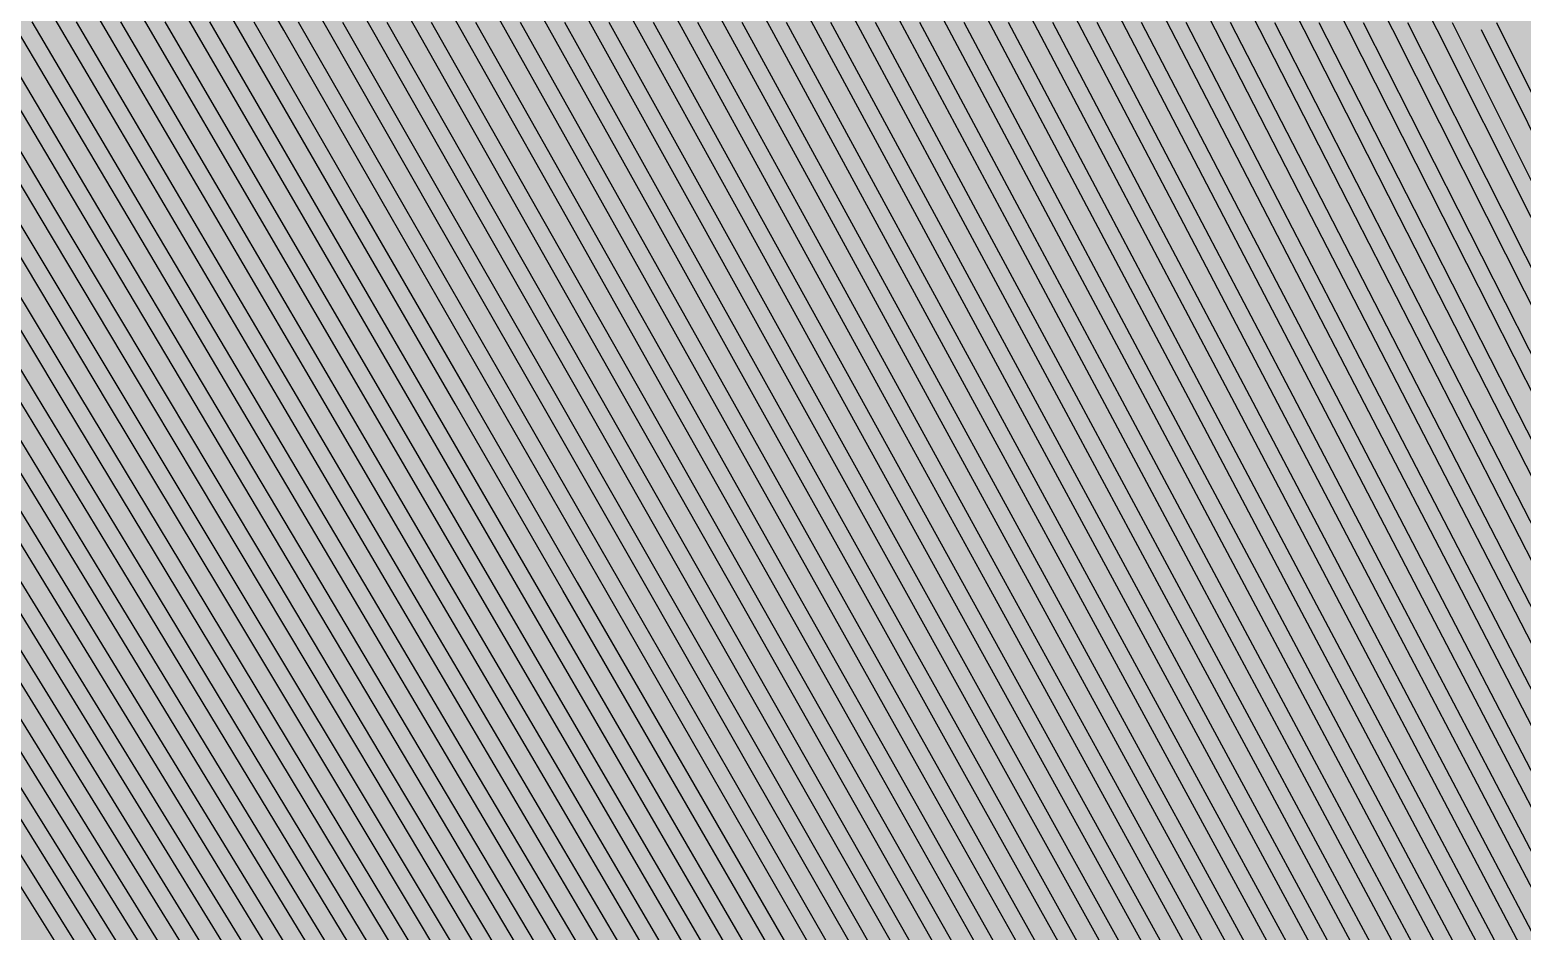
# Model space of a CAD drawing. Header units: metres. Extents: x -7231 to 10969, y -37556 to 1873.
# Drawn here: x 749.4 to 929.2, y -18325.9 to -18217.4 of the extents above; entities that cross this region are included whole.
import ezdxf

# ---------------------------------------------------------------- set-up
doc = ezdxf.new("R2010")
doc.units = ezdxf.units.M
for name, color, linetype in [('Metal1', 4, 'CONTINUOUS'), ('Metal2', 3, 'CONTINUOUS'), ('Polyimide', 7, 'CONTINUOUS')]:
    doc.layers.add(name, color=color, linetype=linetype)

msp = doc.modelspace()

# ---------------------------------------------------------------- hatches: boundary and pattern name
at = {"layer": 'Polyimide'}
msp.add_hatch(color=7, dxfattribs=at).paths.add_polyline_path([(4065.69, -468), (4066.67, -501.99), (4068.51, -535.99), (4071.41, -569.99), (4075.54, -603.99), (4081.04, -637.99), (4088.01, -671.99), (4096.52, -705.98), (4106.62, -739.98), (4118.33, -773.98), (4131.63, -807.98), (4146.49, -841.98), (4162.87, -875.98), (4180.68, -909.97), (4199.83, -943.97), (4220.22, -977.97), (4241.73, -1011.97), (4264.21, -1045.97), (4287.52, -1079.96), (4311.51, -1113.96), (4336.01, -1147.96), (4360.86, -1181.96), (4385.88, -1215.96), (4410.89, -1249.96), (4435.74, -1283.95), (4460.24, -1317.95), (4484.23, -1351.95), (4507.54, -1385.95), (4530.02, -1419.95), (4551.53, -1453.94), (4571.92, -1487.94), (4591.07, -1521.94), (4608.88, -1555.94), (4625.26, -1589.94), (4640.12, -1623.94), (4653.42, -1657.93), (4665.13, -1691.93), (4675.23, -1725.93), (4683.74, -1759.93), (4690.71, -1793.93), (4696.21, -1827.93), (4700.34, -1861.92), (4703.24, -1895.92), (4705.08, -1929.92), (4706.06, -1963.92), (4706.44, -1997.92), (4706.5, -2031.91), (4706.5, -4793.02), (4709.95, -4838.39), (4720.22, -4882.71), (4737.08, -4924.98), (4760.13, -4964.2), (4788.85, -4999.49), (4822.58, -5030.03), (4860.53, -5055.12), (4901.85, -5074.18), (4901.85, -5074.18), (4970.68, -5105.23), (5034.7, -5145.26), (5092.76, -5193.54), (5143.8, -5249.19), (5186.89, -5311.2), (5221.24, -5378.44), (5246.23, -5449.69), (5261.41, -5523.66), (5266.5, -5599), (5261.41, -5674.34), (5246.23, -5748.31), (5221.24, -5819.56), (5186.89, -5886.8), (5143.8, -5948.81), (5092.76, -6004.46), (5034.7, -6052.74), (4970.68, -6092.77), (4901.85, -6123.82), (4860.53, -6142.88), (4822.58, -6167.97), (4788.85, -6198.51), (4760.13, -6233.8), (4737.08, -6273.02), (4720.22, -6315.29), (4709.95, -6359.61), (4706.5, -6404.98), (4706.5, -9221.52), (4709.95, -9266.88), (4720.22, -9311.21), (4737.08, -9353.47), (4760.13, -9392.7), (4788.85, -9427.98), (4822.58, -9458.52), (4860.53, -9483.61), (4901.85, -9502.67), (4970.68, -9533.72), (5034.7, -9573.75), (5092.76, -9622.03), (5143.8, -9677.68), (5186.89, -9739.69), (5221.24, -9806.94), (5246.23, -9878.19), (5261.41, -9952.16), (5266.5, -10027.49), (5261.41, -10102.83), (5246.23, -10176.8), (5221.24, -10248.05), (5186.89, -10315.3), (5143.8, -10377.31), (5092.76, -10432.96), (5034.7, -10481.24), (4970.68, -10521.27), (4901.85, -10552.32), (4860.53, -10571.38), (4822.58, -10596.46), (4788.85, -10627), (4760.13, -10662.29), (4737.08, -10701.52), (4720.22, -10743.78), (4709.95, -10788.1), (4706.5, -10833.47), (4706.5, -13650.01), (4709.95, -13695.38), (4720.22, -13739.7), (4737.08, -13781.96), (4760.13, -13821.19), (4788.85, -13856.48), (4822.58, -13887.02), (4860.53, -13912.11), (4901.85, -13931.17), (4970.68, -13962.22), (5034.7, -14002.25), (5092.76, -14050.53), (5143.8, -14106.18), (5186.89, -14168.19), (5221.24, -14235.43), (5246.23, -14306.68), (5261.41, -14380.65), (5266.5, -14455.99), (5261.41, -14531.33), (5246.23, -14605.29), (5221.24, -14676.55), (5186.89, -14743.79), (5143.8, -14805.8), (5092.76, -14861.45), (5034.7, -14909.73), (4970.68, -14949.76), (4901.85, -14980.81), (4860.53, -14999.87), (4822.58, -15024.96), (4788.85, -15055.5), (4760.13, -15090.79), (4737.08, -15130.01), (4720.22, -15172.27), (4709.95, -15216.6), (4706.5, -15261.97), (4706.5, -15455.99), (4720.95, -15750.04), (4764.14, -16041.26), (4835.68, -16326.84), (4934.86, -16604.04), (5060.74, -16870.18), (5212.09, -17122.7), (5387.47, -17359.17), (5585.18, -17577.31), (5803.32, -17775.02), (6039.79, -17950.4), (6292.31, -18101.75), (6558.45, -18227.63), (6835.65, -18326.81), (7121.23, -18398.34), (7412.45, -18441.54), (7706.5, -18455.99), (9969.01, -18455.99), (10047.42, -18459.84), (10125.08, -18471.36), (10201.23, -18490.44), (10275.15, -18516.89), (10346.12, -18550.45), (10413.46, -18590.81), (10476.52, -18637.58), (10534.69, -18690.3), (10587.41, -18748.47), (10634.18, -18811.53), (10674.54, -18878.87), (10708.11, -18949.84), (10734.56, -19023.76), (10753.63, -19099.92), (10765.15, -19177.58), (10769.01, -19255.99), (10769.01, -20895.8), (10730.24, -20951.41), (10694.6, -21009.08), (10662.21, -21068.63), (10633.17, -21129.89), (10607.55, -21192.66), (10585.45, -21256.74), (10566.93, -21321.96), (10552.05, -21388.09), (10540.84, -21454.95), (10533.35, -21522.33), (10529.6, -21590.02), (10529.6, -21657.81), (10533.35, -21725.5), (10540.84, -21792.87), (10552.05, -21859.73), (10566.93, -21925.87), (10585.45, -21991.08), (10607.55, -22055.17), (10633.17, -22117.94), (10662.21, -22179.19), (10694.6, -22238.74), (10730.24, -22296.41), (10769.01, -22352.03), (10769.01, -32454.24), (10728.74, -32510.49), (10691.72, -32568.92), (10658.05, -32629.35), (10627.85, -32691.58), (10601.2, -32755.42), (10578.21, -32820.67), (10558.93, -32887.1), (10543.44, -32954.52), (10531.77, -33022.71), (10523.97, -33091.44), (10520.07, -33160.51), (10520.07, -33229.69), (10523.97, -33298.75), (10531.77, -33367.49), (10543.44, -33435.67), (10558.93, -33503.09), (10578.21, -33569.53), (10601.2, -33634.77), (10627.85, -33698.61), (10658.05, -33760.85), (10691.72, -33821.28), (10728.74, -33879.71), (10769.01, -33935.96), (10769.01, -36556), (10765.15, -36634.41), (10753.63, -36712.07), (10734.56, -36788.23), (10708.11, -36862.15), (10674.54, -36933.12), (10634.18, -37000.46), (10587.41, -37063.51), (10534.69, -37121.69), (10476.52, -37174.41), (10413.46, -37221.18), (10346.12, -37261.54), (10275.15, -37295.1), (10201.23, -37321.55), (10125.08, -37340.63), (10047.42, -37352.15), (9969.01, -37356), (-6231.01, -37356), (-6309.42, -37352.15), (-6387.08, -37340.63), (-6463.23, -37321.55), (-6537.15, -37295.1), (-6608.12, -37261.54), (-6675.46, -37221.18), (-6738.52, -37174.41), (-6796.69, -37121.69), (-6849.41, -37063.51), (-6896.18, -37000.46), (-6936.54, -36933.12), (-6970.11, -36862.15), (-6996.56, -36788.23), (-7015.63, -36712.07), (-7027.15, -36634.41), (-7031.01, -36556), (-7031.01, -33936), (-6990.74, -33879.75), (-6953.7, -33821.31), (-6920.03, -33760.88), (-6889.82, -33698.64), (-6863.18, -33634.8), (-6840.18, -33569.55), (-6820.9, -33503.11), (-6805.4, -33435.69), (-6793.74, -33367.49), (-6785.94, -33298.75), (-6782.03, -33229.68), (-6782.03, -33160.5), (-6785.94, -33091.43), (-6793.74, -33022.69), (-6805.4, -32954.5), (-6820.9, -32887.07), (-6840.18, -32820.63), (-6863.18, -32755.39), (-6889.82, -32691.54), (-6920.03, -32629.3), (-6953.7, -32568.87), (-6990.74, -32510.43), (-7031.01, -32454.18), (-7031.01, -22364.83), (-6990.74, -22308.58), (-6953.7, -22250.14), (-6920.03, -22189.71), (-6889.82, -22127.47), (-6863.18, -22063.62), (-6840.18, -21998.38), (-6820.9, -21931.94), (-6805.4, -21864.51), (-6793.74, -21796.32), (-6785.94, -21727.58), (-6782.03, -21658.51), (-6782.03, -21589.33), (-6785.94, -21520.26), (-6793.74, -21451.52), (-6805.4, -21383.32), (-6820.9, -21315.9), (-6840.18, -21249.46), (-6863.18, -21184.21), (-6889.82, -21120.37), (-6920.03, -21058.13), (-6953.7, -20997.7), (-6990.74, -20939.26), (-7031.01, -20883.01), (-7031.01, -19255.99), (-7027.15, -19177.58), (-7015.63, -19099.92), (-6996.56, -19023.76), (-6970.11, -18949.84), (-6936.54, -18878.87), (-6896.18, -18811.53), (-6849.41, -18748.47), (-6796.69, -18690.3), (-6738.52, -18637.58), (-6675.46, -18590.81), (-6608.12, -18550.45), (-6537.15, -18516.89), (-6463.23, -18490.44), (-6387.08, -18471.36), (-6309.42, -18459.84), (-6231.01, -18455.99), (-3968.5, -18455.99), (-3674.45, -18441.54), (-3383.23, -18398.34), (-3097.65, -18326.81), (-2820.45, -18227.63), (-2554.31, -18101.75), (-2301.79, -17950.4), (-2065.32, -17775.02), (-1847.18, -17577.31), (-1649.47, -17359.17), (-1474.09, -17122.7), (-1322.74, -16870.18), (-1196.86, -16604.04), (-1097.68, -16326.84), (-1026.14, -16041.26), (-982.95, -15750.04), (-968.5, -15455.99), (-968.5, -15261.97), (-971.95, -15216.6), (-982.22, -15172.27), (-999.08, -15130.01), (-1022.13, -15090.79), (-1050.85, -15055.5), (-1084.58, -15024.96), (-1122.53, -14999.87), (-1163.85, -14980.81), (-1232.68, -14949.76), (-1296.7, -14909.73), (-1354.76, -14861.45), (-1405.8, -14805.8), (-1448.89, -14743.79), (-1483.24, -14676.55), (-1508.23, -14605.29), (-1523.41, -14531.33), (-1528.5, -14455.99), (-1523.41, -14380.65), (-1508.23, -14306.68), (-1483.24, -14235.43), (-1448.89, -14168.19), (-1405.8, -14106.18), (-1354.76, -14050.53), (-1296.7, -14002.25), (-1232.68, -13962.22), (-1163.85, -13931.17), (-1122.53, -13912.11), (-1084.58, -13887.02), (-1050.85, -13856.48), (-1022.13, -13821.19), (-999.08, -13781.96), (-982.22, -13739.7), (-971.95, -13695.38), (-968.5, -13650.01), (-968.5, -12309.64), (-971.95, -12264.27), (-982.22, -12219.94), (-999.08, -12177.68), (-1022.13, -12138.46), (-1050.85, -12103.17), (-1084.58, -12072.63), (-1122.53, -12047.54), (-1163.85, -12028.48), (-1232.68, -11997.43), (-1296.7, -11957.4), (-1354.76, -11909.12), (-1405.8, -11853.47), (-1448.89, -11791.46), (-1483.24, -11724.22), (-1508.23, -11652.96), (-1523.41, -11579), (-1528.5, -11503.66), (-1523.41, -11428.32), (-1508.23, -11354.35), (-1483.24, -11283.1), (-1448.89, -11215.86), (-1405.8, -11153.85), (-1354.76, -11098.2), (-1296.7, -11049.92), (-1232.68, -11009.89), (-1163.85, -10978.84), (-1122.53, -10959.78), (-1084.58, -10934.69), (-1050.85, -10904.15), (-1022.13, -10868.86), (-999.08, -10829.63), (-982.22, -10787.37), (-971.95, -10743.05), (-968.5, -10697.68), (-968.5, -9357.31), (-971.95, -9311.94), (-982.22, -9267.62), (-999.08, -9225.35), (-1022.13, -9186.13), (-1050.85, -9150.84), (-1084.58, -9120.3), (-1122.53, -9095.21), (-1163.85, -9076.15), (-1163.85, -9076.15), (-1232.68, -9045.1), (-1296.7, -9005.07), (-1354.76, -8956.79), (-1405.8, -8901.14), (-1448.89, -8839.13), (-1483.24, -8771.89), (-1508.23, -8700.64), (-1523.41, -8626.67), (-1528.5, -8551.33), (-1523.41, -8475.99), (-1508.23, -8402.02), (-1483.24, -8330.77), (-1448.89, -8263.53), (-1405.8, -8201.52), (-1354.76, -8145.87), (-1296.7, -8097.59), (-1232.68, -8057.56), (-1163.85, -8026.51), (-1163.85, -8026.51), (-1122.53, -8007.45), (-1084.58, -7982.36), (-1050.85, -7951.82), (-1022.13, -7916.53), (-999.08, -7877.31), (-982.22, -7835.04), (-971.95, -7790.72), (-968.5, -7745.35), (-968.5, -6404.98), (-971.95, -6359.61), (-982.22, -6315.29), (-999.08, -6273.02), (-1022.13, -6233.8), (-1050.85, -6198.51), (-1084.58, -6167.97), (-1122.53, -6142.88), (-1163.85, -6123.82), (-1163.85, -6123.82), (-1232.68, -6092.77), (-1296.7, -6052.74), (-1354.76, -6004.46), (-1405.8, -5948.81), (-1448.89, -5886.8), (-1483.24, -5819.56), (-1508.23, -5748.31), (-1523.41, -5674.34), (-1528.5, -5599), (-1523.41, -5523.66), (-1508.23, -5449.69), (-1483.24, -5378.44), (-1448.89, -5311.2), (-1405.8, -5249.19), (-1354.76, -5193.54), (-1296.7, -5145.26), (-1232.68, -5105.23), (-1163.85, -5074.18), (-1163.85, -5074.18), (-1122.53, -5055.12), (-1084.58, -5030.03), (-1050.85, -4999.49), (-1022.13, -4964.2), (-999.08, -4924.98), (-982.22, -4882.71), (-971.95, -4838.39), (-968.5, -4793.02), (-968.5, -2031.91), (-968.44, -1997.92), (-968.06, -1963.92), (-967.05, -1929.92), (-965.18, -1895.92), (-962.22, -1861.92), (-958.01, -1827.93), (-952.41, -1793.93), (-945.31, -1759.93), (-936.64, -1725.93), (-926.35, -1691.93), (-914.43, -1657.93), (-900.88, -1623.94), (-885.74, -1589.94), (-869.05, -1555.94), (-850.91, -1521.94), (-831.4, -1487.94), (-810.63, -1453.94), (-788.72, -1419.95), (-765.82, -1385.95), (-742.07, -1351.95), (-717.63, -1317.95), (-692.67, -1283.95), (-667.36, -1249.96), (-641.88, -1215.96), (-616.39, -1181.96), (-591.08, -1147.96), (-566.12, -1113.96), (-541.68, -1079.96), (-517.93, -1045.97), (-495.03, -1011.97), (-473.12, -977.97), (-452.35, -943.97), (-432.84, -909.97), (-414.7, -875.98), (-398.01, -841.98), (-382.87, -807.98), (-369.32, -773.98), (-357.4, -739.98), (-347.11, -705.98), (-338.44, -671.99), (-331.34, -637.99), (-325.74, -603.99), (-321.53, -569.99), (-318.57, -535.99), (-316.7, -501.99), (-315.69, -468), (-315.31, -434), (-315.25, -400), (-315.25, 401), (-315.25, 451), (-315.25, 1644), (-270.25, 1644), (-270.03, 1637.13), (-269.35, 1630.29), (-268.23, 1623.52), (-266.67, 1616.82), (-264.68, 1610.25), (-262.26, 1603.82), (-259.42, 1597.56), (-256.18, 1591.5), (-252.55, 1585.67), (-248.55, 1580.08), (-244.19, 1574.77), (-239.5, 1569.75), (-234.48, 1565.06), (-229.17, 1560.7), (-223.58, 1556.7), (-217.75, 1553.07), (-211.69, 1549.83), (-205.43, 1546.99), (-199, 1544.57), (-192.43, 1542.58), (-185.73, 1541.02), (-178.96, 1539.9), (-172.12, 1539.22), (-165.25, 1539), (-158.38, 1539.22), (-151.54, 1539.9), (-144.77, 1541.02), (-138.07, 1542.58), (-131.5, 1544.57), (-125.07, 1546.99), (-118.81, 1549.83), (-112.75, 1553.07), (-106.92, 1556.7), (-101.33, 1560.7), (-96.02, 1565.06), (-91, 1569.75), (-86.31, 1574.77), (-81.95, 1580.08), (-77.95, 1585.67), (-74.32, 1591.5), (-71.08, 1597.56), (-68.24, 1603.82), (-65.82, 1610.25), (-63.83, 1616.82), (-62.27, 1623.52), (-61.15, 1630.29), (-60.47, 1637.13), (-60.25, 1644), (1853, 1644), (1853, 1573), (3815.25, 1573), (3815.46, 1579.54), (3816.11, 1586.05), (3817.17, 1592.51), (3818.66, 1598.88), (3820.56, 1605.14), (3822.86, 1611.27), (3825.56, 1617.23), (3828.65, 1623), (3832.1, 1628.56), (3835.91, 1633.88), (3840.07, 1638.93), (3844.54, 1643.71), (3849.32, 1648.18), (3854.37, 1652.34), (3859.69, 1656.15), (3865.25, 1659.6), (3871.02, 1662.69), (3876.98, 1665.39), (3883.11, 1667.69), (3889.37, 1669.59), (3895.74, 1671.08), (3902.2, 1672.14), (3908.71, 1672.79), (3915.25, 1673), (3921.79, 1672.79), (3928.3, 1672.14), (3934.76, 1671.08), (3941.13, 1669.59), (3947.39, 1667.69), (3953.52, 1665.39), (3959.48, 1662.69), (3965.25, 1659.6), (3970.81, 1656.15), (3976.13, 1652.34), (3981.18, 1648.18), (3985.96, 1643.71), (3990.43, 1638.93), (3994.59, 1633.88), (3998.4, 1628.56), (4001.85, 1623), (4004.94, 1617.23), (4007.64, 1611.27), (4009.94, 1605.14), (4011.84, 1598.88), (4013.33, 1592.51), (4014.39, 1586.05), (4015.04, 1579.54), (4015.25, 1573), (4065.25, 1573), (4065.25, 451), (4065.25, 401), (4065.25, -400), (4065.31, -434), (4065.69, -468)])

# ---------------------------------------------------------------- linework, layer by layer
at = {"layer": 'Metal1'}
for points in [[(866.77, -18509.97), (852.69, -18487.47), (838.61, -18464.97), (824.53, -18442.47), (810.45, -18419.97), (796.37, -18397.47), (782.29, -18374.97), (768.21, -18352.47), (754.13, -18329.97), (740.05, -18307.47), (725.97, -18284.96), (711.89, -18262.46), (697.81, -18239.96), (683.73, -18217.46), (669.65, -18194.96)], [(875.81, -18509.97), (861.85, -18487.47), (847.9, -18464.97), (833.95, -18442.47), (820, -18419.97), (806.04, -18397.46), (792.09, -18374.96), (778.14, -18352.46), (764.18, -18329.96), (750.23, -18307.46), (736.28, -18284.96), (722.33, -18262.46), (708.37, -18239.96), (694.42, -18217.46), (680.47, -18194.96)], [(884.85, -18509.96), (871.02, -18487.46), (857.19, -18464.96), (843.37, -18442.46), (829.54, -18419.96), (815.72, -18397.46), (801.89, -18374.96), (788.07, -18352.46), (774.24, -18329.96), (760.42, -18307.46), (746.59, -18284.96), (732.76, -18262.46), (718.94, -18239.96), (705.11, -18217.46), (691.29, -18194.96)], [(893.89, -18509.96), (880.19, -18487.46), (866.49, -18464.96), (852.79, -18442.46), (839.09, -18419.96), (825.39, -18397.46), (811.69, -18374.96), (798, -18352.46), (784.3, -18329.96), (770.6, -18307.46), (756.9, -18284.95), (743.2, -18262.45), (729.5, -18239.95), (715.81, -18217.45), (702.11, -18194.95)], [(902.93, -18509.96), (889.35, -18487.46), (875.78, -18464.96), (862.21, -18442.46), (848.64, -18419.95), (835.07, -18397.45), (821.5, -18374.95), (807.93, -18352.45), (794.35, -18329.95), (780.78, -18307.45), (767.21, -18284.95), (753.64, -18262.45), (740.07, -18239.95), (726.5, -18217.45), (712.93, -18194.95)], [(911.96, -18509.95), (898.52, -18487.45), (885.08, -18464.95), (871.63, -18442.45), (858.19, -18419.95), (844.74, -18397.45), (831.3, -18374.95), (817.86, -18352.45), (804.41, -18329.95), (790.97, -18307.45), (777.52, -18284.95), (764.08, -18262.45), (750.63, -18239.95), (737.19, -18217.45), (723.75, -18194.94)], [(921, -18509.95), (907.69, -18487.45), (894.37, -18464.95), (881.05, -18442.45), (867.74, -18419.95), (854.42, -18397.45), (841.1, -18374.95), (827.79, -18352.45), (814.47, -18329.95), (801.15, -18307.44), (787.83, -18284.94), (774.52, -18262.44), (761.2, -18239.94), (747.88, -18217.44), (734.57, -18194.94)], [(943.23, -18532.45), (930.04, -18509.95), (916.85, -18487.45), (903.66, -18464.95), (890.47, -18442.44), (877.28, -18419.94), (864.09, -18397.44), (850.9, -18374.94), (837.71, -18352.44), (824.52, -18329.94), (811.33, -18307.44), (798.14, -18284.94), (784.96, -18262.44), (771.77, -18239.94), (758.58, -18217.44), (745.39, -18194.94)], [(952.15, -18532.44), (939.08, -18509.94), (926.02, -18487.44), (912.96, -18464.94), (899.9, -18442.44), (886.83, -18419.94), (873.77, -18397.44), (860.71, -18374.94), (847.64, -18352.44), (834.58, -18329.94), (821.52, -18307.44), (808.46, -18284.94), (795.39, -18262.44), (782.33, -18239.94), (769.27, -18217.43), (756.2, -18194.93)], [(961.06, -18532.44), (948.12, -18509.94), (935.19, -18487.44), (922.25, -18464.94), (909.32, -18442.44), (896.38, -18419.94), (883.45, -18397.44), (870.51, -18374.94), (857.57, -18352.43), (844.64, -18329.93), (831.7, -18307.43), (818.77, -18284.93), (805.83, -18262.43), (792.9, -18239.93), (779.96, -18217.43), (767.02, -18194.93)], [(969.97, -18532.44), (957.16, -18509.94), (944.35, -18487.44), (931.55, -18464.93), (918.74, -18442.43), (905.93, -18419.93), (893.12, -18397.43), (880.31, -18374.93), (867.5, -18352.43), (854.7, -18329.93), (841.89, -18307.43), (829.08, -18284.93), (816.27, -18262.43), (803.46, -18239.93), (790.65, -18217.43), (777.84, -18194.93)], [(978.88, -18532.43), (966.2, -18509.93), (953.52, -18487.43), (940.84, -18464.93), (928.16, -18442.43), (915.48, -18419.93), (902.8, -18397.43), (890.11, -18374.93), (877.43, -18352.43), (864.75, -18329.93), (852.07, -18307.43), (839.39, -18284.93), (826.71, -18262.42), (814.03, -18239.92), (801.35, -18217.42), (788.66, -18194.92)], [(987.8, -18532.43), (975.24, -18509.93), (962.69, -18487.43), (950.13, -18464.93), (937.58, -18442.43), (925.03, -18419.93), (912.47, -18397.43), (899.92, -18374.92), (887.36, -18352.42), (874.81, -18329.92), (862.25, -18307.42), (849.7, -18284.92), (837.15, -18262.42), (824.59, -18239.92), (812.04, -18217.42), (799.48, -18194.92)], [(996.71, -18532.43), (984.28, -18509.92), (971.86, -18487.42), (959.43, -18464.92), (947, -18442.42), (934.57, -18419.92), (922.15, -18397.42), (909.72, -18374.92), (897.29, -18352.42), (884.87, -18329.92), (872.44, -18307.42), (860.01, -18284.92), (847.58, -18262.42), (835.16, -18239.92), (822.73, -18217.42), (810.3, -18194.92)], [(1005.62, -18532.42), (993.32, -18509.92), (981.02, -18487.42), (968.72, -18464.92), (956.42, -18442.42), (944.12, -18419.92), (931.82, -18397.42), (919.52, -18374.92), (907.22, -18352.42), (894.92, -18329.92), (882.62, -18307.41), (870.32, -18284.91), (858.02, -18262.41), (845.72, -18239.91), (833.42, -18217.41), (821.12, -18194.91)], [(1014.54, -18532.42), (1002.36, -18509.92), (990.19, -18487.42), (978.02, -18464.92), (965.84, -18442.42), (953.67, -18419.91), (941.5, -18397.41), (929.33, -18374.91), (917.15, -18352.41), (904.98, -18329.91), (892.81, -18307.41), (880.63, -18284.91), (868.46, -18262.41), (856.29, -18239.91), (844.11, -18217.41), (831.94, -18194.91)], [(1023.45, -18532.41), (1011.4, -18509.91), (999.36, -18487.41), (987.31, -18464.91), (975.26, -18442.41), (963.22, -18419.91), (951.17, -18397.41), (939.13, -18374.91), (927.08, -18352.41), (915.04, -18329.91), (902.99, -18307.41), (890.94, -18284.91), (878.9, -18262.41), (866.85, -18239.91), (854.81, -18217.4), (842.76, -18194.9)], [(1032.36, -18532.41), (1020.44, -18509.91), (1008.52, -18487.41), (996.6, -18464.91), (984.69, -18442.41), (972.77, -18419.91), (960.85, -18397.41), (948.93, -18374.91), (937.01, -18352.4), (925.09, -18329.9), (913.17, -18307.4), (901.26, -18284.9), (889.34, -18262.4), (877.42, -18239.9), (865.5, -18217.4), (853.58, -18194.9)], [(1041.27, -18532.41), (1029.48, -18509.91), (1017.69, -18487.4), (1005.9, -18464.9), (994.11, -18442.4), (982.32, -18419.9), (970.52, -18397.4), (958.73, -18374.9), (946.94, -18352.4), (935.15, -18329.9), (923.36, -18307.4), (911.57, -18284.9), (899.78, -18262.4), (887.98, -18239.9), (876.19, -18217.4), (864.4, -18194.9)], [(1050.19, -18532.4), (1038.52, -18509.9), (1026.86, -18487.4), (1015.19, -18464.9), (1003.53, -18442.4), (991.86, -18419.9), (980.2, -18397.4), (968.54, -18374.9), (956.87, -18352.4), (945.21, -18329.9), (933.54, -18307.4), (921.88, -18284.89), (910.21, -18262.39), (898.55, -18239.89), (886.89, -18217.39), (875.22, -18194.89)], [(1059.1, -18532.4), (1047.56, -18509.9), (1036.02, -18487.4), (1024.49, -18464.9), (1012.95, -18442.4), (1001.41, -18419.89), (989.88, -18397.39), (978.34, -18374.89), (966.8, -18352.39), (955.26, -18329.89), (943.73, -18307.39), (932.19, -18284.89), (920.65, -18262.39), (909.11, -18239.89), (897.58, -18217.39), (886.04, -18194.89)], [(1143.75, -18681.75), (1136.47, -18667.4), (1125.06, -18644.9), (1113.65, -18622.4), (1102.24, -18599.9), (1090.83, -18577.4), (1079.42, -18554.89), (1068.01, -18532.39), (1056.6, -18509.89), (1045.19, -18487.39), (1033.78, -18464.89), (1022.37, -18442.39), (1010.96, -18419.89), (999.55, -18397.39), (988.14, -18374.89), (976.73, -18352.39), (965.32, -18329.89), (953.91, -18307.39), (942.5, -18284.89), (931.09, -18262.39), (919.68, -18239.89), (908.27, -18217.38), (896.86, -18194.88)], [(1144.62, -18667.39), (1133.34, -18644.89), (1122.06, -18622.39), (1110.77, -18599.89), (1099.49, -18577.39), (1088.21, -18554.89), (1076.92, -18532.39), (1065.64, -18509.89), (1054.36, -18487.39), (1043.08, -18464.89), (1031.79, -18442.39), (1020.51, -18419.89), (1009.23, -18397.39), (997.94, -18374.89), (986.66, -18352.38), (975.38, -18329.88), (964.09, -18307.38), (952.81, -18284.88), (941.53, -18262.38), (930.25, -18239.88), (918.96, -18217.38), (907.68, -18194.88)], [(685.42, -18216.4), (699.5, -18238.9), (713.58, -18261.4), (727.66, -18283.9), (741.74, -18306.4), (755.82, -18328.91), (769.9, -18351.41), (783.98, -18373.91), (798.06, -18396.41), (812.14, -18418.91), (826.22, -18441.41), (840.3, -18463.91), (854.38, -18486.41), (868.46, -18508.91), (882.54, -18531.41)], [(696.12, -18216.41), (710.07, -18238.91), (724.03, -18261.41), (737.98, -18283.91), (751.93, -18306.41), (765.88, -18328.91), (779.84, -18351.41), (793.79, -18373.91), (807.74, -18396.41), (821.69, -18418.91), (835.65, -18441.41), (849.6, -18463.91), (863.55, -18486.41), (877.51, -18508.91), (891.46, -18531.41)], [(706.82, -18216.41), (720.64, -18238.91), (734.47, -18261.41), (748.29, -18283.91), (762.12, -18306.41), (775.94, -18328.91), (789.77, -18351.41), (803.6, -18373.91), (817.42, -18396.41), (831.25, -18418.91), (845.07, -18441.42), (858.9, -18463.92), (872.72, -18486.42), (886.55, -18508.92), (900.38, -18531.42)], [(717.51, -18216.41), (731.21, -18238.91), (744.91, -18261.41), (758.61, -18283.91), (772.31, -18306.42), (786.01, -18328.92), (799.7, -18351.42), (813.4, -18373.92), (827.1, -18396.42), (840.8, -18418.92), (854.5, -18441.42), (868.2, -18463.92), (881.9, -18486.42), (895.59, -18508.92), (909.29, -18531.42)], [(728.21, -18216.42), (741.78, -18238.92), (755.35, -18261.42), (768.92, -18283.92), (782.5, -18306.42), (796.07, -18328.92), (809.64, -18351.42), (823.21, -18373.92), (836.78, -18396.42), (850.35, -18418.92), (863.92, -18441.42), (877.49, -18463.92), (891.07, -18486.42), (904.64, -18508.92), (918.21, -18531.43)], [(738.91, -18216.42), (752.35, -18238.92), (765.8, -18261.42), (779.24, -18283.92), (792.68, -18306.42), (806.13, -18328.92), (819.57, -18351.42), (833.02, -18373.92), (846.46, -18396.42), (859.9, -18418.93), (873.35, -18441.43), (886.79, -18463.93), (900.24, -18486.43), (913.68, -18508.93), (927.13, -18531.43)], [(749.6, -18216.42), (762.92, -18238.92), (776.24, -18261.42), (789.56, -18283.93), (802.87, -18306.43), (816.19, -18328.93), (829.51, -18351.43), (842.82, -18373.93), (856.14, -18396.43), (869.46, -18418.93), (882.77, -18441.43), (896.09, -18463.93), (909.41, -18486.43), (922.73, -18508.93), (936.04, -18531.43)], [(760.3, -18216.43), (773.49, -18238.93), (786.68, -18261.43), (799.87, -18283.93), (813.06, -18306.43), (826.25, -18328.93), (839.44, -18351.43), (852.63, -18373.93), (865.82, -18396.43), (879.01, -18418.93), (892.2, -18441.43), (905.39, -18463.93), (918.58, -18486.43), (931.77, -18508.94), (944.96, -18531.44)], [(771, -18216.43), (784.06, -18238.93), (797.12, -18261.43), (810.19, -18283.93), (823.25, -18306.43), (836.31, -18328.93), (849.37, -18351.43), (862.44, -18373.94), (875.5, -18396.44), (888.56, -18418.94), (901.63, -18441.44), (914.69, -18463.94), (927.75, -18486.44), (940.81, -18508.94), (953.88, -18531.44)], [(781.69, -18216.43), (794.63, -18238.93), (807.57, -18261.44), (820.5, -18283.94), (833.44, -18306.44), (846.37, -18328.94), (859.31, -18351.44), (872.24, -18373.94), (885.18, -18396.44), (898.11, -18418.94), (911.05, -18441.44), (923.99, -18463.94), (936.92, -18486.44), (949.86, -18508.94), (962.79, -18531.44)], [(792.39, -18216.44), (805.2, -18238.94), (818.01, -18261.44), (830.82, -18283.94), (843.62, -18306.44), (856.43, -18328.94), (869.24, -18351.44), (882.05, -18373.94), (894.86, -18396.44), (907.67, -18418.94), (920.48, -18441.44), (933.28, -18463.95), (946.09, -18486.45), (958.9, -18508.95), (971.71, -18531.45)], [(803.09, -18216.44), (815.77, -18238.94), (828.45, -18261.44), (841.13, -18283.94), (853.81, -18306.44), (866.49, -18328.94), (879.18, -18351.45), (891.86, -18373.95), (904.54, -18396.45), (917.22, -18418.95), (929.9, -18441.45), (942.58, -18463.95), (955.26, -18486.45), (967.95, -18508.95), (980.63, -18531.45)], [(813.78, -18216.45), (826.34, -18238.95), (838.89, -18261.45), (851.45, -18283.95), (864, -18306.45), (876.56, -18328.95), (889.11, -18351.45), (901.66, -18373.95), (914.22, -18396.45), (926.77, -18418.95), (939.33, -18441.45), (951.88, -18463.95), (964.44, -18486.45), (976.99, -18508.95), (989.54, -18531.45)], [(824.48, -18216.45), (836.91, -18238.95), (849.33, -18261.45), (861.76, -18283.95), (874.19, -18306.45), (886.62, -18328.95), (899.04, -18351.45), (911.47, -18373.95), (923.9, -18396.45), (936.32, -18418.96), (948.75, -18441.46), (961.18, -18463.96), (973.61, -18486.46), (986.03, -18508.96), (998.46, -18531.46)], [(835.18, -18216.45), (847.48, -18238.95), (859.78, -18261.45), (872.08, -18283.95), (884.38, -18306.46), (896.68, -18328.96), (908.98, -18351.46), (921.28, -18373.96), (933.58, -18396.46), (945.88, -18418.96), (958.18, -18441.46), (970.48, -18463.96), (982.78, -18486.46), (995.08, -18508.96), (1007.38, -18531.46)], [(845.87, -18216.46), (858.05, -18238.96), (870.22, -18261.46), (882.39, -18283.96), (894.57, -18306.46), (906.74, -18328.96), (918.91, -18351.46), (931.08, -18373.96), (943.26, -18396.46), (955.43, -18418.96), (967.6, -18441.46), (979.78, -18463.96), (991.95, -18486.46), (1004.12, -18508.97), (1016.29, -18531.47)], [(856.57, -18216.46), (868.62, -18238.96), (880.66, -18261.46), (892.71, -18283.96), (904.75, -18306.46), (916.8, -18328.96), (928.85, -18351.46), (940.89, -18373.97), (952.94, -18396.47), (964.98, -18418.97), (977.03, -18441.47), (989.07, -18463.97), (1001.12, -18486.47), (1013.17, -18508.97), (1025.21, -18531.47)], [(867.27, -18216.46), (879.19, -18238.96), (891.1, -18261.47), (903.02, -18283.97), (914.94, -18306.47), (926.86, -18328.97), (938.78, -18351.47), (950.7, -18373.97), (962.62, -18396.47), (974.53, -18418.97), (986.45, -18441.47), (998.37, -18463.97), (1010.29, -18486.47), (1022.21, -18508.97), (1034.13, -18531.47)], [(877.96, -18216.47), (889.76, -18238.97), (901.55, -18261.47), (913.34, -18283.97), (925.13, -18306.47), (936.92, -18328.97), (948.71, -18351.47), (960.5, -18373.97), (972.3, -18396.47), (984.09, -18418.97), (995.88, -18441.48), (1007.67, -18463.98), (1019.46, -18486.48), (1031.25, -18508.98), (1043.04, -18531.48)], [(888.66, -18216.47), (900.32, -18238.97), (911.99, -18261.47), (923.65, -18283.97), (935.32, -18306.47), (946.98, -18328.98), (958.65, -18351.48), (970.31, -18373.98), (981.98, -18396.48), (993.64, -18418.98), (1005.3, -18441.48), (1016.97, -18463.98), (1028.63, -18486.48), (1040.3, -18508.98), (1051.96, -18531.48)], [(899.36, -18216.48), (910.89, -18238.98), (922.43, -18261.48), (933.97, -18283.98), (945.51, -18306.48), (957.04, -18328.98), (968.58, -18351.48), (980.12, -18373.98), (991.65, -18396.48), (1003.19, -18418.98), (1014.73, -18441.48), (1026.27, -18463.98), (1037.8, -18486.48), (1049.34, -18508.98), (1060.88, -18531.49), (1072.42, -18553.99), (1083.95, -18576.49), (1095.49, -18598.99), (1107.03, -18621.49), (1118.56, -18643.99), (1130.1, -18666.49), (1137.55, -18681.03), (1142.63, -18698.25), (1143.1, -18702.87)], [(910.05, -18216.48), (921.46, -18238.98), (932.87, -18261.48), (944.28, -18283.98), (955.69, -18306.48), (967.1, -18328.98), (978.51, -18351.48), (989.92, -18373.98), (1001.33, -18396.49), (1012.74, -18418.99), (1024.15, -18441.49), (1035.56, -18463.99), (1046.97, -18486.49), (1058.38, -18508.99), (1069.79, -18531.49), (1081.2, -18553.99), (1092.62, -18576.49), (1104.03, -18598.99), (1115.44, -18621.49), (1126.85, -18643.99), (1138.26, -18666.49), (1145.62, -18681.01)], [(920.75, -18216.48), (932.03, -18238.98), (943.32, -18261.49), (954.6, -18283.99), (965.88, -18306.49), (977.17, -18328.99), (988.45, -18351.49), (999.73, -18373.99), (1011.01, -18396.49), (1022.3, -18418.99), (1033.58, -18441.49), (1044.86, -18463.99), (1056.15, -18486.49), (1067.43, -18508.99), (1078.71, -18531.49), (1089.99, -18553.99), (1101.28, -18576.5), (1112.56, -18599), (1123.84, -18621.5), (1135.13, -18644), (1146.41, -18666.5)]]:
    msp.add_lwpolyline(points, dxfattribs=at)
at = {"layer": 'Metal2'}
for points in [[(871.29, -18509.97), (857.27, -18487.47), (843.25, -18464.97), (829.24, -18442.47), (815.22, -18419.97), (801.2, -18397.47), (787.19, -18374.97), (773.17, -18352.47), (759.16, -18329.96), (745.14, -18307.46), (731.12, -18284.96), (717.11, -18262.46), (703.09, -18239.96), (689.07, -18217.46), (675.06, -18194.96)], [(880.33, -18509.97), (866.44, -18487.47), (852.55, -18464.97), (838.66, -18442.46), (824.77, -18419.96), (810.88, -18397.46), (796.99, -18374.96), (783.1, -18352.46), (769.21, -18329.96), (755.32, -18307.46), (741.43, -18284.96), (727.55, -18262.46), (713.66, -18239.96), (699.77, -18217.46), (685.88, -18194.96)], [(889.37, -18509.96), (875.6, -18487.46), (861.84, -18464.96), (848.08, -18442.46), (834.32, -18419.96), (820.56, -18397.46), (806.79, -18374.96), (793.03, -18352.46), (779.27, -18329.96), (765.51, -18307.46), (751.75, -18284.96), (737.98, -18262.46), (724.22, -18239.95), (710.46, -18217.45), (696.7, -18194.95)], [(898.41, -18509.96), (884.77, -18487.46), (871.14, -18464.96), (857.5, -18442.46), (843.87, -18419.96), (830.23, -18397.46), (816.6, -18374.96), (802.96, -18352.45), (789.33, -18329.95), (775.69, -18307.45), (762.06, -18284.95), (748.42, -18262.45), (734.79, -18239.95), (721.15, -18217.45), (707.52, -18194.95)], [(907.44, -18509.96), (893.94, -18487.46), (880.43, -18464.95), (866.92, -18442.45), (853.41, -18419.95), (839.91, -18397.45), (826.4, -18374.95), (812.89, -18352.45), (799.38, -18329.95), (785.88, -18307.45), (772.37, -18284.95), (758.86, -18262.45), (745.35, -18239.95), (731.84, -18217.45), (718.34, -18194.95)], [(916.48, -18509.95), (903.1, -18487.45), (889.72, -18464.95), (876.34, -18442.45), (862.96, -18419.95), (849.58, -18397.45), (836.2, -18374.95), (822.82, -18352.45), (809.44, -18329.95), (796.06, -18307.45), (782.68, -18284.95), (769.3, -18262.44), (755.92, -18239.94), (742.54, -18217.44), (729.16, -18194.94)], [(925.52, -18509.95), (912.27, -18487.45), (899.02, -18464.95), (885.76, -18442.45), (872.51, -18419.95), (859.26, -18397.45), (846, -18374.94), (832.75, -18352.44), (819.5, -18329.94), (806.24, -18307.44), (792.99, -18284.94), (779.74, -18262.44), (766.48, -18239.94), (753.23, -18217.44), (739.98, -18194.94)], [(947.69, -18532.45), (934.56, -18509.95), (921.44, -18487.44), (908.31, -18464.94), (895.18, -18442.44), (882.06, -18419.94), (868.93, -18397.44), (855.81, -18374.94), (842.68, -18352.44), (829.55, -18329.94), (816.43, -18307.44), (803.3, -18284.94), (790.17, -18262.44), (777.05, -18239.94), (763.92, -18217.44), (750.8, -18194.94)], [(956.6, -18532.44), (943.6, -18509.94), (930.6, -18487.44), (917.61, -18464.94), (904.61, -18442.44), (891.61, -18419.94), (878.61, -18397.44), (865.61, -18374.94), (852.61, -18352.44), (839.61, -18329.94), (826.61, -18307.44), (813.61, -18284.93), (800.61, -18262.43), (787.61, -18239.93), (774.61, -18217.43), (761.61, -18194.93)], [(965.52, -18532.44), (952.64, -18509.94), (939.77, -18487.44), (926.9, -18464.94), (914.03, -18442.44), (901.16, -18419.94), (888.28, -18397.43), (875.41, -18374.93), (862.54, -18352.43), (849.67, -18329.93), (836.79, -18307.43), (823.92, -18284.93), (811.05, -18262.43), (798.18, -18239.93), (785.31, -18217.43), (772.43, -18194.93)], [(974.43, -18532.43), (961.68, -18509.93), (948.94, -18487.43), (936.19, -18464.93), (923.45, -18442.43), (910.7, -18419.93), (897.96, -18397.43), (885.21, -18374.93), (872.47, -18352.43), (859.72, -18329.93), (846.98, -18307.43), (834.23, -18284.93), (821.49, -18262.43), (808.74, -18239.93), (796, -18217.43), (783.25, -18194.92)], [(983.34, -18532.43), (970.72, -18509.93), (958.11, -18487.43), (945.49, -18464.93), (932.87, -18442.43), (920.25, -18419.93), (907.63, -18397.43), (895.02, -18374.93), (882.4, -18352.43), (869.78, -18329.92), (857.16, -18307.42), (844.54, -18284.92), (831.93, -18262.42), (819.31, -18239.92), (806.69, -18217.42), (794.07, -18194.92)], [(992.25, -18532.43), (979.76, -18509.93), (967.27, -18487.43), (954.78, -18464.93), (942.29, -18442.42), (929.8, -18419.92), (917.31, -18397.42), (904.82, -18374.92), (892.33, -18352.42), (879.84, -18329.92), (867.35, -18307.42), (854.86, -18284.92), (842.37, -18262.42), (829.87, -18239.92), (817.38, -18217.42), (804.89, -18194.92)], [(1001.17, -18532.42), (988.8, -18509.92), (976.44, -18487.42), (964.08, -18464.92), (951.71, -18442.42), (939.35, -18419.92), (926.98, -18397.42), (914.62, -18374.92), (902.26, -18352.42), (889.89, -18329.92), (877.53, -18307.42), (865.17, -18284.92), (852.8, -18262.42), (840.44, -18239.91), (828.08, -18217.41), (815.71, -18194.91)], [(1010.08, -18532.42), (997.84, -18509.92), (985.61, -18487.42), (973.37, -18464.92), (961.13, -18442.42), (948.9, -18419.92), (936.66, -18397.42), (924.42, -18374.91), (912.19, -18352.41), (899.95, -18329.91), (887.71, -18307.41), (875.48, -18284.91), (863.24, -18262.41), (851.01, -18239.91), (838.77, -18217.41), (826.53, -18194.91)], [(1018.99, -18532.42), (1006.88, -18509.92), (994.77, -18487.41), (982.66, -18464.91), (970.55, -18442.41), (958.44, -18419.91), (946.34, -18397.41), (934.23, -18374.91), (922.12, -18352.41), (910.01, -18329.91), (897.9, -18307.41), (885.79, -18284.91), (873.68, -18262.41), (861.57, -18239.91), (849.46, -18217.41), (837.35, -18194.91)], [(1027.9, -18532.41), (1015.92, -18509.91), (1003.94, -18487.41), (991.96, -18464.91), (979.98, -18442.41), (967.99, -18419.91), (956.01, -18397.41), (944.03, -18374.91), (932.05, -18352.41), (920.06, -18329.91), (908.08, -18307.41), (896.1, -18284.9), (884.12, -18262.4), (872.14, -18239.9), (860.15, -18217.4), (848.17, -18194.9)], [(1036.82, -18532.41), (1024.96, -18509.91), (1013.11, -18487.41), (1001.25, -18464.91), (989.4, -18442.41), (977.54, -18419.9), (965.69, -18397.4), (953.83, -18374.9), (941.98, -18352.4), (930.12, -18329.9), (918.27, -18307.4), (906.41, -18284.9), (894.56, -18262.4), (882.7, -18239.9), (870.85, -18217.4), (858.99, -18194.9)], [(1045.73, -18532.4), (1034, -18509.9), (1022.27, -18487.4), (1010.55, -18464.9), (998.82, -18442.4), (987.09, -18419.9), (975.36, -18397.4), (963.63, -18374.9), (951.91, -18352.4), (940.18, -18329.9), (928.45, -18307.4), (916.72, -18284.9), (904.99, -18262.4), (893.27, -18239.9), (881.54, -18217.39), (869.81, -18194.89)], [(1054.64, -18532.4), (1043.04, -18509.9), (1031.44, -18487.4), (1019.84, -18464.9), (1008.24, -18442.4), (996.64, -18419.9), (985.04, -18397.4), (973.44, -18374.9), (961.84, -18352.39), (950.24, -18329.89), (938.63, -18307.39), (927.03, -18284.89), (915.43, -18262.39), (903.83, -18239.89), (892.23, -18217.39), (880.63, -18194.89)], [(1144.67, -18698.64), (1139.72, -18681.76), (1132.4, -18667.4), (1120.92, -18644.9), (1109.45, -18622.4), (1097.98, -18599.9), (1086.5, -18577.4), (1075.03, -18554.9), (1063.55, -18532.4), (1052.08, -18509.9), (1040.61, -18487.39), (1029.13, -18464.89), (1017.66, -18442.39), (1006.19, -18419.89), (994.71, -18397.39), (983.24, -18374.89), (971.77, -18352.39), (960.29, -18329.89), (948.82, -18307.39), (937.34, -18284.89), (925.87, -18262.39), (914.4, -18239.89), (902.92, -18217.39), (891.45, -18194.89)], [(1147.78, -18681.74), (1140.55, -18667.4), (1129.2, -18644.9), (1117.85, -18622.39), (1106.51, -18599.89), (1095.16, -18577.39), (1083.81, -18554.89), (1072.47, -18532.39), (1061.12, -18509.89), (1049.77, -18487.39), (1038.43, -18464.89), (1027.08, -18442.39), (1015.73, -18419.89), (1004.39, -18397.39), (993.04, -18374.89), (981.7, -18352.39), (970.35, -18329.89), (959, -18307.39), (947.66, -18284.88), (936.31, -18262.38), (924.96, -18239.88), (913.62, -18217.38), (902.27, -18194.88)], [(690.77, -18216.4), (704.79, -18238.9), (718.8, -18261.41), (732.82, -18283.91), (746.84, -18306.41), (760.85, -18328.91), (774.87, -18351.41), (788.89, -18373.91), (802.9, -18396.41), (816.92, -18418.91), (830.93, -18441.41), (844.95, -18463.91), (858.97, -18486.41), (872.98, -18508.91), (887, -18531.41)], [(701.47, -18216.41), (715.36, -18238.91), (729.25, -18261.41), (743.14, -18283.91), (757.03, -18306.41), (770.91, -18328.91), (784.8, -18351.41), (798.69, -18373.91), (812.58, -18396.41), (826.47, -18418.91), (840.36, -18441.41), (854.25, -18463.91), (868.14, -18486.42), (882.03, -18508.92), (895.92, -18531.42)], [(712.17, -18216.41), (725.93, -18238.91), (739.69, -18261.41), (753.45, -18283.91), (767.21, -18306.41), (780.98, -18328.91), (794.74, -18351.41), (808.5, -18373.92), (822.26, -18396.42), (836.02, -18418.92), (849.79, -18441.42), (863.55, -18463.92), (877.31, -18486.42), (891.07, -18508.92), (904.83, -18531.42)], [(722.86, -18216.41), (736.5, -18238.91), (750.13, -18261.42), (763.77, -18283.92), (777.4, -18306.42), (791.04, -18328.92), (804.67, -18351.42), (818.31, -18373.92), (831.94, -18396.42), (845.58, -18418.92), (859.21, -18441.42), (872.85, -18463.92), (886.48, -18486.42), (900.12, -18508.92), (913.75, -18531.42)], [(733.56, -18216.42), (747.07, -18238.92), (760.57, -18261.42), (774.08, -18283.92), (787.59, -18306.42), (801.1, -18328.92), (814.61, -18351.42), (828.11, -18373.92), (841.62, -18396.42), (855.13, -18418.92), (868.64, -18441.42), (882.14, -18463.93), (895.65, -18486.43), (909.16, -18508.93), (922.67, -18531.43)], [(744.26, -18216.42), (757.64, -18238.92), (771.02, -18261.42), (784.4, -18283.92), (797.78, -18306.42), (811.16, -18328.92), (824.54, -18351.43), (837.92, -18373.93), (851.3, -18396.43), (864.68, -18418.93), (878.06, -18441.43), (891.44, -18463.93), (904.82, -18486.43), (918.2, -18508.93), (931.58, -18531.43)], [(754.95, -18216.42), (768.21, -18238.93), (781.46, -18261.43), (794.71, -18283.93), (807.97, -18306.43), (821.22, -18328.93), (834.47, -18351.43), (847.73, -18373.93), (860.98, -18396.43), (874.23, -18418.93), (887.49, -18441.43), (900.74, -18463.93), (913.99, -18486.43), (927.25, -18508.93), (940.5, -18531.43)], [(765.65, -18216.43), (778.78, -18238.93), (791.9, -18261.43), (805.03, -18283.93), (818.15, -18306.43), (831.28, -18328.93), (844.41, -18351.43), (857.53, -18373.93), (870.66, -18396.43), (883.79, -18418.93), (896.91, -18441.44), (910.04, -18463.94), (923.17, -18486.44), (936.29, -18508.94), (949.42, -18531.44)], [(776.35, -18216.43), (789.34, -18238.93), (802.34, -18261.43), (815.34, -18283.93), (828.34, -18306.43), (841.34, -18328.94), (854.34, -18351.44), (867.34, -18373.94), (880.34, -18396.44), (893.34, -18418.94), (906.34, -18441.44), (919.34, -18463.94), (932.34, -18486.44), (945.34, -18508.94), (958.33, -18531.44)], [(787.04, -18216.44), (799.91, -18238.94), (812.79, -18261.44), (825.66, -18283.94), (838.53, -18306.44), (851.4, -18328.94), (864.27, -18351.44), (877.15, -18373.94), (890.02, -18396.44), (902.89, -18418.94), (915.76, -18441.44), (928.64, -18463.94), (941.51, -18486.44), (954.38, -18508.94), (967.25, -18531.45)], [(797.74, -18216.44), (810.48, -18238.94), (823.23, -18261.44), (835.97, -18283.94), (848.72, -18306.44), (861.46, -18328.94), (874.21, -18351.44), (886.95, -18373.94), (899.7, -18396.44), (912.44, -18418.95), (925.19, -18441.45), (937.93, -18463.95), (950.68, -18486.45), (963.42, -18508.95), (976.17, -18531.45)], [(808.44, -18216.44), (821.05, -18238.94), (833.67, -18261.44), (846.29, -18283.95), (858.91, -18306.45), (871.52, -18328.95), (884.14, -18351.45), (896.76, -18373.95), (909.38, -18396.45), (922, -18418.95), (934.61, -18441.45), (947.23, -18463.95), (959.85, -18486.45), (972.47, -18508.95), (985.09, -18531.45)], [(819.13, -18216.45), (831.62, -18238.95), (844.11, -18261.45), (856.6, -18283.95), (869.1, -18306.45), (881.59, -18328.95), (894.08, -18351.45), (906.57, -18373.95), (919.06, -18396.45), (931.55, -18418.95), (944.04, -18441.45), (956.53, -18463.95), (969.02, -18486.46), (981.51, -18508.96), (994, -18531.46)], [(829.83, -18216.45), (842.19, -18238.95), (854.56, -18261.45), (866.92, -18283.95), (879.28, -18306.45), (891.65, -18328.95), (904.01, -18351.45), (916.37, -18373.96), (928.74, -18396.46), (941.1, -18418.96), (953.46, -18441.46), (965.83, -18463.96), (978.19, -18486.46), (990.56, -18508.96), (1002.92, -18531.46)], [(840.53, -18216.45), (852.76, -18238.96), (865, -18261.46), (877.24, -18283.96), (889.47, -18306.46), (901.71, -18328.96), (913.94, -18351.46), (926.18, -18373.96), (938.42, -18396.46), (950.65, -18418.96), (962.89, -18441.46), (975.13, -18463.96), (987.36, -18486.46), (999.6, -18508.96), (1011.84, -18531.46)], [(851.22, -18216.46), (863.33, -18238.96), (875.44, -18261.46), (887.55, -18283.96), (899.66, -18306.46), (911.77, -18328.96), (923.88, -18351.46), (935.99, -18373.96), (948.1, -18396.46), (960.21, -18418.96), (972.32, -18441.47), (984.42, -18463.97), (996.53, -18486.47), (1008.64, -18508.97), (1020.75, -18531.47)], [(861.92, -18216.46), (873.9, -18238.96), (885.88, -18261.46), (897.87, -18283.96), (909.85, -18306.47), (921.83, -18328.97), (933.81, -18351.47), (945.79, -18373.97), (957.78, -18396.47), (969.76, -18418.97), (981.74, -18441.47), (993.72, -18463.97), (1005.71, -18486.47), (1017.69, -18508.97), (1029.67, -18531.47)], [(872.62, -18216.47), (884.47, -18238.97), (896.33, -18261.47), (908.18, -18283.97), (920.04, -18306.47), (931.89, -18328.97), (943.75, -18351.47), (955.6, -18373.97), (967.46, -18396.47), (979.31, -18418.97), (991.17, -18441.47), (1003.02, -18463.97), (1014.88, -18486.47), (1026.73, -18508.98), (1038.59, -18531.48)], [(883.31, -18216.47), (895.04, -18238.97), (906.77, -18261.47), (918.5, -18283.97), (930.22, -18306.47), (941.95, -18328.97), (953.68, -18351.47), (965.41, -18373.97), (977.14, -18396.48), (988.86, -18418.98), (1000.59, -18441.48), (1012.32, -18463.98), (1024.05, -18486.48), (1035.78, -18508.98), (1047.5, -18531.48)], [(894.01, -18216.47), (905.61, -18238.97), (917.21, -18261.48), (928.81, -18283.98), (940.41, -18306.48), (952.01, -18328.98), (963.61, -18351.48), (975.21, -18373.98), (986.82, -18396.48), (998.42, -18418.98), (1010.02, -18441.48), (1021.62, -18463.98), (1033.22, -18486.48), (1044.82, -18508.98), (1056.42, -18531.48)], [(904.71, -18216.48), (916.18, -18238.98), (927.65, -18261.48), (939.13, -18283.98), (950.6, -18306.48), (962.07, -18328.98), (973.55, -18351.48), (985.02, -18373.98), (996.49, -18396.48), (1007.97, -18418.98), (1019.44, -18441.48), (1030.92, -18463.99), (1042.39, -18486.49), (1053.86, -18508.99), (1065.34, -18531.49), (1076.81, -18553.99), (1088.28, -18576.49), (1099.76, -18598.99), (1111.23, -18621.49), (1122.7, -18643.99), (1134.18, -18666.49), (1141.59, -18681.02), (1146.64, -18698.26)], [(915.4, -18216.48), (926.75, -18238.98), (938.1, -18261.48), (949.44, -18283.98), (960.79, -18306.48), (972.13, -18328.99), (983.48, -18351.49), (994.83, -18373.99), (1006.17, -18396.49), (1017.52, -18418.99), (1028.87, -18441.49), (1040.21, -18463.99), (1051.56, -18486.49), (1062.91, -18508.99), (1074.25, -18531.49), (1085.6, -18553.99), (1096.95, -18576.49), (1108.29, -18598.99), (1119.64, -18621.49), (1130.99, -18644), (1142.33, -18666.5), (1149.65, -18681)], [(926.1, -18216.49), (937.32, -18238.99), (948.54, -18261.49), (959.76, -18283.99), (970.98, -18306.49), (982.2, -18328.99), (993.42, -18351.49), (1004.63, -18373.99), (1015.85, -18396.49), (1027.07, -18418.99), (1038.29, -18441.49), (1049.51, -18463.99), (1060.73, -18486.49), (1071.95, -18509), (1083.17, -18531.5), (1094.39, -18554), (1105.61, -18576.5), (1116.83, -18599), (1128.05, -18621.5), (1139.27, -18644), (1150.49, -18666.5)], [(1148.7, -18667.39), (1137.48, -18644.89), (1126.26, -18622.39), (1115.04, -18599.89), (1103.82, -18577.39), (1092.6, -18554.89), (1081.38, -18532.39), (1070.16, -18509.89), (1058.94, -18487.39), (1047.72, -18464.89), (1036.5, -18442.39), (1025.28, -18419.88), (1014.06, -18397.38), (1002.84, -18374.88), (991.63, -18352.38), (980.41, -18329.88), (969.19, -18307.38), (957.97, -18284.88), (946.75, -18262.38), (935.53, -18239.88), (924.31, -18217.38)]]:
    msp.add_lwpolyline(points, dxfattribs=at)

doc.saveas('drawing.dxf')
